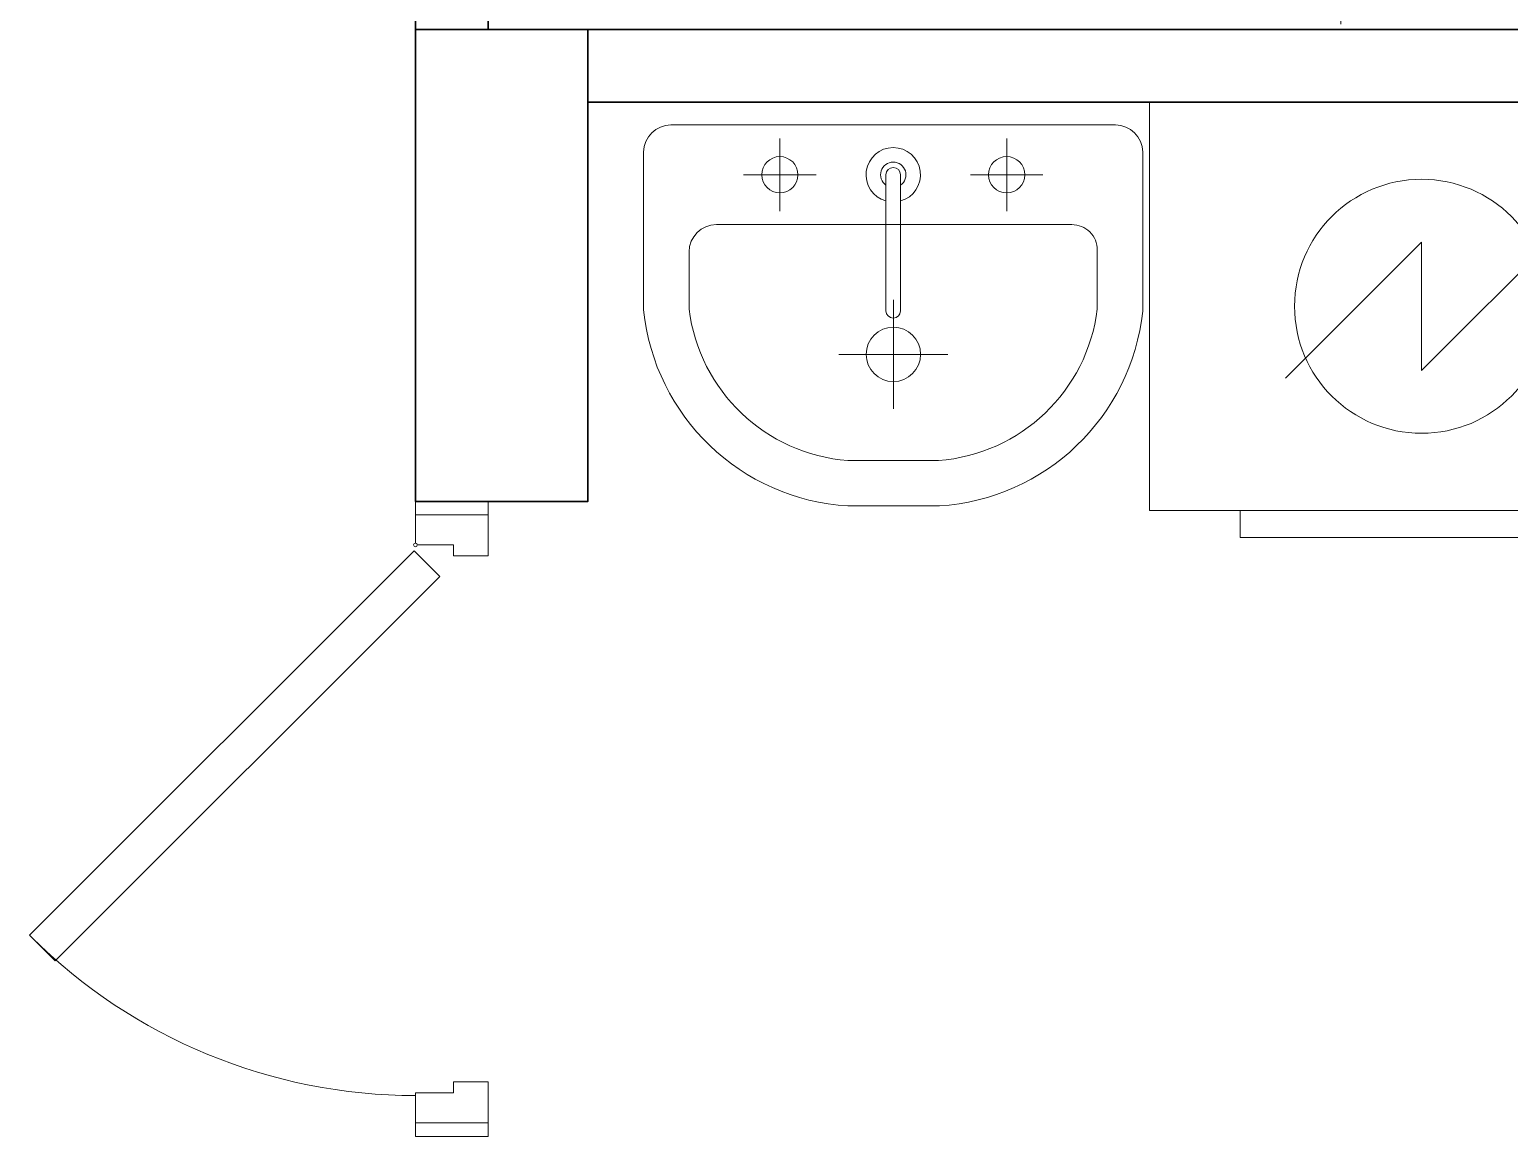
# Model space of a CAD drawing. Header units: millimetres. Extents: x 0 to 145404, y 0 to 194550.
# Drawn here: x 77950 to 79581, y 61996 to 63216 of the extents above; entities that cross this region are included whole.
import ezdxf
from ezdxf.enums import TextEntityAlignment as Align

# ---------------------------------------------------------------- set-up
doc = ezdxf.new("R2010")
doc.units = ezdxf.units.MM
doc.linetypes.add('200_ШТРИХ', pattern=[320, 200, -120])
doc.linetypes.add('ACAD_ISO02W100', pattern=[15, 12, -3])
for name, color, linetype, lineweight in [('АР - Вентблок', 36, 'Continuous', 9), ('АР - Двери', 126, 'Continuous', 9), ('АР - Перегородки 190', 54, 'Continuous', 30), ('АР - Перегородки 80', 32, 'Continuous', 30), ('АР - Сантехника', 150, 'Continuous', 9)]:
    doc.layers.add(name, color=color, linetype=linetype, lineweight=lineweight)
doc.styles.add('GOST 2.304', font='CS_Gost2304.shx', dxfattribs={"oblique": 15})

# ---------------------------------------------------------------- blocks, each defined once
blk = doc.blocks.new('Умывальник_550х420')
at = {"color": 0, "ltscale": 50}
for points in [[(55, -274.6), (230.3, -274.6, 0.365452), (445, -50.5), (445, 50.2, 0.368387), (228.9, 275.4), (55, 275.4, 0.412588), (25, 245.3), (25, -244.5, 0.412222)], [(163, -224.6), (228, -224.6, 0.357073), (395, -49.7), (395, 50.3, 0.35647), (228, 225.4), (165, 225.4, 0.411711), (135, 195.3), (135, -196.4, 0.420441)], [(80, 8.3), (230, 8.3, -1), (230, -7.7), (80, -7.7, -1)]]:
    blk.add_lwpolyline(points, format="xyb", close=True, dxfattribs=at)
for points in [[(80, 165.3), (80, 85.3)], [(120, 125.3), (40, 125.3)], [(278, 60.2), (278, -59.8)], [(338, 0.2), (218, 0.2)], [(80, -84.7), (80, -164.7)], [(120, -124.7), (40, -124.7)]]:
    blk.add_lwpolyline(points, dxfattribs=at)
for centre, radius in [((80, 125.3), 20), ((278, 0.2), 30), ((80, -124.7), 20)]:
    blk.add_circle(centre, radius, dxfattribs=at)
for radius, start, end in [(30, 15.466, 344.534), (14, 34.8499, 325.1501)]:
    blk.add_arc((80, 0.3), radius, start, end, dxfattribs=at)
at = {"layer": 'Defpoints', "linetype": 'ACAD_ISO02W100', "lineweight": -2, "ltscale": 10}
blk.add_lwpolyline([(0, 275.3), (0, -274.7)], dxfattribs=at)
at = {"layer": 'АР - Сантехника', "linetype": 'ACAD_ISO02W100', "ltscale": 10, "style": 'GOST 2.304', "width": 0.7}
blk.add_attdef('NAME', text='', height=250, dxfattribs=at).set_placement((278, 0.2, 0), align=Align.MIDDLE_CENTER)
blk = doc.blocks.new('Вентблок 900 х 530')
at = {"layer": 'АР - Вентблок', "lineweight": 5}
h = blk.add_hatch(dxfattribs=at)
h.set_pattern_fill('ANSI31', color=256, scale=5)
h.set_pattern_definition([(45, (-3927617.913, -709139.574), (-11.22532015, 11.22532015), [])])
h.paths.add_polyline_path([(-20, 920), (-550, 920), (-550, 20), (-20, 20)])
h.paths.add_polyline_path([(-480, 670), (-500, 690), (-500, 850), (-480, 870), (-90, 870), (-70, 850), (-70, 690), (-90, 670)], flags=16)
h.paths.add_polyline_path([(-90, 620), (-70, 600), (-70, 90), (-90, 70), (-480, 70), (-500, 90), (-500, 600), (-480, 620)], flags=16)
at = {"layer": 'АР - Вентблок', "linetype": '200_ШТРИХ', "lineweight": 5, "ltscale": 0.1}
blk.add_lwpolyline([(-570, 0), (-570, 940), (0, 940), (0, 0)], close=True, dxfattribs=at)
at = {"layer": 'АР - Вентблок', "linetype": 'ByBlock'}
for points in [[(-550, 20), (-550, 920), (-20, 920), (-20, 20)], [(-500, 690), (-500, 850), (-480, 870), (-90, 870), (-70, 850), (-70, 690), (-90, 670), (-480, 670)], [(-500, 90), (-500, 600), (-480, 620), (-90, 620), (-70, 600), (-70, 90), (-90, 70), (-480, 70)]]:
    blk.add_lwpolyline(points, close=True, dxfattribs=at)
blk = doc.blocks.new('Стиральная_машинка_600х450')
at = {"color": 0, "linetype": 'ByBlock', "lineweight": -2, "ltscale": 50}
for points in [[(40, -40), (40, -640), (490, -640), (490, -40)], [(520, -540), (490, -540), (490, -140), (520, -140)]]:
    blk.add_lwpolyline(points, close=True, dxfattribs=at)
blk.add_lwpolyline([(344.3, -490), (194.3, -340), (335.7, -340), (185.7, -190)], dxfattribs=at)
blk.add_circle((265, -340), 140, dxfattribs=at)
blk = doc.blocks.new('*U66')
at = {"ltscale": 100}
for p, q in [((-685, 37.5), (-685, -42.5)), ((-652, 37.5), (-685, 37.5)), ((-652, -4.5), (-652, 37.5)), ((-48, -4.5), (-48, 35.5)), ((-46, 37.5), (-15, 37.5)), ((-15, 37.5), (-15, -42.5)), ((-640, -4.5), (-652, -4.5)), ((-640, -42.5), (-640, -4.5)), ((-60, -42.5), (-60, -4.5)), ((-60, -4.5), (-48, -4.5)), ((-685, -42.5), (-640, -42.5)), ((-15, -42.5), (-60, -42.5))]:
    blk.add_line(p, q, dxfattribs=at)
for points in [[(-54.4, 38.9), (-82.7, 10.6), (-506.5, 434.5), (-478.3, 462.8)], [(-685, -42.5), (-700, -42.5), (-700, 37.5), (-685, 37.5)], [(-15, -42.5), (0, -42.5), (0, 37.5), (-15, 37.5)]]:
    blk.add_lwpolyline(points, close=True, dxfattribs=at)
blk.add_circle((-48, 37.5), 2, dxfattribs=at)
blk.add_arc((-55, 37.5), 600, 135.135, 180, dxfattribs=at)
blk = doc.blocks.new('Квартира 1К 5200 тип 12-1')
at = {"layer": 'АР - Перегородки 190', "elevation": 0}
blk.add_lwpolyline([(2200, -5680), (2200, -6200), (2010, -6200), (2010, -5680)], close=True, dxfattribs=at)
at = {"layer": 'АР - Перегородки 80'}
for points in [[(2200, -5680), (2200, -5110), (2120, -5110), (2120, -5680)], [(200, -5760), (200, -5680), (2010, -5680), (2010, -5760)]]:
    blk.add_lwpolyline(points, close=True, dxfattribs=at)
at = {"xscale": -1, "rotation": 270}
blk.add_blockref('Вентблок 900 х 530', (1180, -5110), dxfattribs=at)
at = {"layer": 'АР - Двери', "xscale": -1, "rotation": 270}
blk.add_blockref('*U66', (2162.5, -6200, 0), dxfattribs=at)
at = {"layer": 'АР - Сантехника', "xscale": -1, "rotation": 90}
blk.add_blockref('Стиральная_машинка_600х450', (751.1, -5720), dxfattribs=at)
at = {"layer": 'АР - Сантехника', "rotation": 270}
blk.add_blockref('Умывальник_550х420', (1673.1, -5760, 0), dxfattribs=at)
blk = doc.blocks.new('V_Section_3')
blk.add_blockref('Квартира 1К 5200 тип 12-1', (10300, -34450))

msp = doc.modelspace()

# ---------------------------------------------------------------- block references
at = {"xscale": -1}
msp.add_blockref('V_Section_3', (90875.5, 103346.1, 0), dxfattribs=at)

doc.saveas('drawing.dxf')
